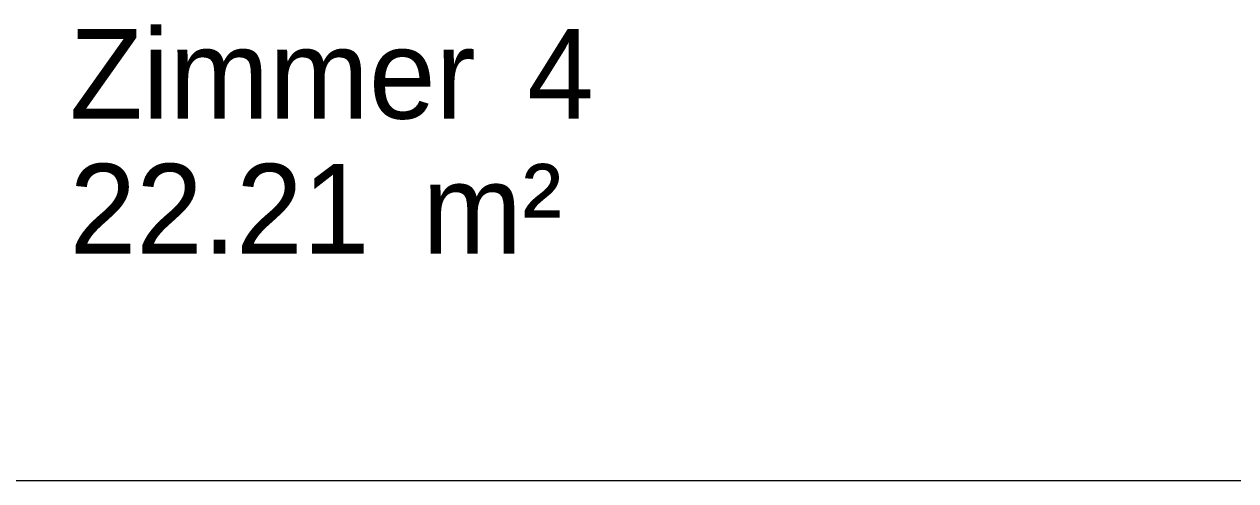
# Model space of a CAD drawing. Extents: x 0 to 756, y -25 to 420.
# Drawn here: x 337.3 to 391.4, y 195.1 to 215.5 of the extents above; entities that cross this region are included whole.
import ezdxf
from ezdxf.lldxf.tags import DXFTag

# ---------------------------------------------------------------- set-up
doc = ezdxf.new("R2010")
doc.units = 0
doc.layers.get('0').update_dxf_attribs({"lineweight": 25})
doc.layers.add('Standard', color=7, linetype='Continuous', lineweight=25)
doc.layers.add('Wand Holz tragend', color=7, linetype='Continuous', lineweight=13)
doc.styles.get("Standard").update_dxf_attribs({"font": 'arial.ttf'})
tags = doc.linetypes.add('VERDECKT2_S2', pattern=[0.27, 0.2, -0.07]).pattern_tags.tags
tags[6:7] = [DXFTag(74, 4), DXFTag(75, 0), DXFTag(340, '0'), DXFTag(46, 1.0), DXFTag(50, 0.0), DXFTag(44, 0.0), DXFTag(45, 0.0)]
tags[4:5] = [DXFTag(74, 4), DXFTag(75, 0), DXFTag(340, '0'), DXFTag(46, 1.0), DXFTag(50, 0.0), DXFTag(44, 0.0), DXFTag(45, 0.0)]

# ---------------------------------------------------------------- blocks, each defined once
blk = doc.blocks.new('Referenz-A01I5YBJIE')
at = {"layer": 'Standard', "color": 0, "linetype": 'VERDECKT2_S2', "lineweight": 13, "ltscale": 0.13}
blk.add_line((391.607, 195.12), (300.607, 195.12), dxfattribs=at)
at = {"layer": 'Wand Holz tragend', "color": 0, "lineweight": -2, "char_height": 4, "attachment_point": 1}
for s, insert in [('{\\fPosterama Text Light;Zimmer}', (339.316, 215.273)), ('{\\fPosterama Text Light;4}', (359.744, 215.273)), ('{\\fPosterama Text Light;22.21}', (339.316, 209.258)), ('{\\fPosterama Text Light;m²}', (355.064, 209.258))]:
    blk.add_mtext(s, dxfattribs=dict(at, insert=insert))

msp = doc.modelspace()

# ---------------------------------------------------------------- block references
at = {"color": 8, "lineweight": 25, "ltscale": 0.25, "true_color": 0x808080}
msp.add_blockref('Referenz-A01I5YBJIE', (0, 0), dxfattribs=at)

doc.saveas('drawing.dxf')
